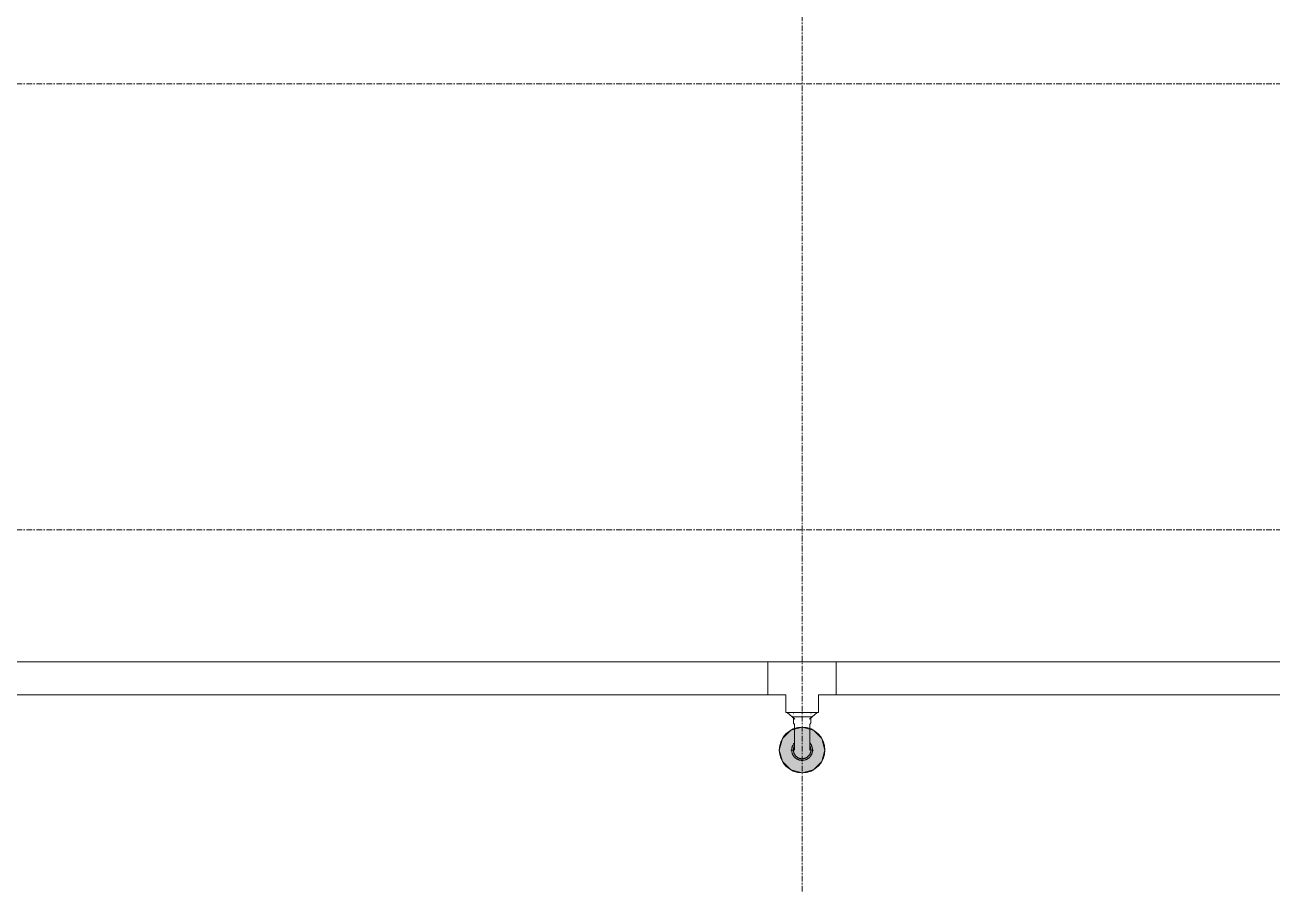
# Model space of a CAD drawing. Header units: inches. Extents: x -3679 to 241, y -496 to 1784.
# Drawn here: x -2648 to -2538.9, y 308 to 383.2 of the extents above; entities that cross this region are included whole.
import ezdxf

# ---------------------------------------------------------------- set-up
doc = ezdxf.new("R2010")
doc.units = ezdxf.units.IN
doc.header["$MEASUREMENT"] = 0
doc.linetypes.add('Grid Line', pattern=[0.875, 0.5, -0.125, 0.125, -0.125])
for name, color, linetype, lineweight in [('A-ANNO-NOTE', 250, 'Continuous', 9), ('P-PIPE', 1, 'Continuous', 9), ('P-PIPE-CNTR', 1, 'Continuous', 9), ('S-GRID', 8, 'Continuous', 9)]:
    doc.layers.add(name, color=color, linetype=linetype, lineweight=lineweight)

# ---------------------------------------------------------------- blocks, each defined once
blk = doc.blocks.new('Victaulic-VicPress316-Elbow 90-45deg Style P568_P571 - Standard-V6-SECOND LEVEL')
at = {"layer": 'P-PIPE'}
for p, q in [((-388.77, 322.6), (-388.77, 322.18)), ((-388.66, 322.03), (-388.66, 321.14)), ((-387.34, 321.14), (-387.34, 322.03)), ((-387.23, 322.92), (-387.22, 322.92)), ((-387.23, 322.18), (-387.23, 322.6))]:
    blk.add_line(p, q, dxfattribs=at)
at = {"layer": 'P-PIPE', "flags": 128}
for points in [[(-388.77, 322.63), (-388.77, 322.63), (-388.78, 322.63), (-388.78, 322.63), (-388.79, 322.64), (-388.8, 322.64), (-388.8, 322.64), (-388.81, 322.64), (-388.81, 322.64), (-388.82, 322.64), (-388.82, 322.64), (-388.83, 322.65), (-388.83, 322.65), (-388.84, 322.65), (-388.84, 322.66), (-388.85, 322.66), (-388.85, 322.66), (-388.86, 322.67), (-388.86, 322.67), (-388.87, 322.67), (-388.87, 322.68), (-388.87, 322.68), (-388.88, 322.69), (-388.88, 322.69), (-388.89, 322.7), (-388.89, 322.7), (-388.89, 322.71), (-388.89, 322.71), (-388.9, 322.72), (-388.9, 322.72), (-388.9, 322.73)], [(-388.78, 322.92), (-388.78, 322.92), (-388.77, 322.92)], [(-388.76, 322.92), (-388.76, 322.92), (-388.77, 322.92), (-388.77, 322.92), (-388.77, 322.92)], [(-388.77, 322.92), (-388.77, 322.92), (-388.76, 322.92), (-388.76, 322.92)], [(-388.75, 322.63), (-388.76, 322.63), (-388.76, 322.63), (-388.76, 322.63), (-388.77, 322.63), (-388.77, 322.63), (-388.77, 322.63)], [(-388.77, 322.63), (-388.77, 322.63), (-388.76, 322.63), (-388.76, 322.63), (-388.76, 322.63), (-388.75, 322.63), (-388.74, 322.63), (-388.74, 322.63), (-388.73, 322.63), (-388.72, 322.63), (-388.71, 322.63), (-388.69, 322.63), (-388.68, 322.63), (-388.67, 322.63), (-388.65, 322.63), (-388.63, 322.63), (-388.61, 322.63), (-388.6, 322.63), (-388.58, 322.63), (-388.56, 322.63), (-388.53, 322.63), (-388.51, 322.63), (-388.49, 322.63), (-388.46, 322.63), (-388.44, 322.63), (-388.41, 322.63), (-388.39, 322.63), (-388.36, 322.63), (-388.33, 322.63), (-388.31, 322.63), (-388.28, 322.63), (-388.25, 322.63), (-388.22, 322.63), (-388.19, 322.63), (-388.16, 322.63), (-388.13, 322.63), (-388.1, 322.63), (-388.07, 322.63), (-388.04, 322.63), (-388.02, 322.63)], [(-388.66, 321.96), (-388.67, 321.97), (-388.67, 321.98), (-388.68, 321.98), (-388.69, 321.99), (-388.7, 322), (-388.7, 322.01), (-388.71, 322.02), (-388.72, 322.03), (-388.72, 322.04), (-388.73, 322.04), (-388.73, 322.05), (-388.74, 322.06), (-388.74, 322.07), (-388.75, 322.08), (-388.75, 322.09), (-388.76, 322.1), (-388.76, 322.12), (-388.76, 322.13), (-388.76, 322.14), (-388.76, 322.15), (-388.77, 322.16), (-388.77, 322.17), (-388.77, 322.18), (-388.77, 322.18)], [(-387.97, 322.63), (-387.94, 322.63), (-387.91, 322.63), (-387.88, 322.63), (-387.85, 322.63), (-387.82, 322.63), (-387.79, 322.63), (-387.76, 322.63), (-387.73, 322.63), (-387.7, 322.63), (-387.67, 322.63), (-387.65, 322.63), (-387.62, 322.63), (-387.59, 322.63), (-387.57, 322.63), (-387.54, 322.63), (-387.52, 322.63), (-387.49, 322.63), (-387.47, 322.63), (-387.45, 322.63), (-387.43, 322.63), (-387.41, 322.63), (-387.39, 322.63), (-387.37, 322.63), (-387.36, 322.63), (-387.34, 322.63), (-387.32, 322.63), (-387.31, 322.63), (-387.3, 322.63), (-387.29, 322.63), (-387.28, 322.63), (-387.27, 322.63), (-387.26, 322.63), (-387.25, 322.63), (-387.24, 322.63), (-387.24, 322.63), (-387.24, 322.63), (-387.23, 322.63), (-387.23, 322.63), (-387.23, 322.63)], [(-387.23, 322.18), (-387.23, 322.17), (-387.23, 322.16), (-387.24, 322.15), (-387.24, 322.14), (-387.24, 322.13), (-387.24, 322.12), (-387.24, 322.11), (-387.25, 322.1), (-387.25, 322.09), (-387.26, 322.08), (-387.26, 322.07), (-387.26, 322.06), (-387.27, 322.05), (-387.28, 322.04), (-387.28, 322.03), (-387.29, 322.02), (-387.29, 322.01), (-387.3, 322), (-387.31, 321.99), (-387.32, 321.99), (-387.32, 321.98), (-387.33, 321.97), (-387.34, 321.97), (-387.34, 321.96)], [(-387.23, 322.63), (-387.23, 322.63), (-387.24, 322.63), (-387.24, 322.63), (-387.24, 322.63), (-387.25, 322.63)], [(-387.24, 322.92), (-387.24, 322.92), (-387.23, 322.92), (-387.23, 322.92), (-387.23, 322.92)], [(-387.23, 322.92), (-387.23, 322.92), (-387.24, 322.92), (-387.24, 322.92), (-387.24, 322.92)], [(-387.1, 322.72), (-387.1, 322.72), (-387.1, 322.71), (-387.11, 322.71), (-387.11, 322.7), (-387.11, 322.7), (-387.12, 322.69), (-387.12, 322.69), (-387.12, 322.68), (-387.13, 322.68), (-387.13, 322.68), (-387.14, 322.67), (-387.14, 322.67), (-387.14, 322.66), (-387.15, 322.66), (-387.15, 322.66), (-387.16, 322.65), (-387.16, 322.65), (-387.17, 322.65), (-387.17, 322.65), (-387.18, 322.64), (-387.18, 322.64), (-387.19, 322.64), (-387.2, 322.64), (-387.2, 322.64), (-387.21, 322.64), (-387.21, 322.63), (-387.22, 322.63), (-387.22, 322.63), (-387.23, 322.63), (-387.23, 322.63)], [(-388.66, 321.14), (-388.66, 321.08), (-388.66, 321.02), (-388.66, 320.97), (-388.66, 320.91), (-388.66, 320.86), (-388.66, 320.8), (-388.66, 320.75), (-388.66, 320.7), (-388.66, 320.65), (-388.66, 320.59), (-388.66, 320.54), (-388.66, 320.49), (-388.66, 320.44), (-388.66, 320.4), (-388.66, 320.35), (-388.66, 320.3), (-388.66, 320.26), (-388.66, 320.22), (-388.66, 320.18), (-388.66, 320.14), (-388.66, 320.1), (-388.66, 320.06), (-388.66, 320.03), (-388.66, 319.99), (-388.66, 319.96), (-388.66, 319.93), (-388.66, 319.91), (-388.66, 319.88), (-388.66, 319.86), (-388.66, 319.84), (-388.66, 319.82), (-388.66, 319.8), (-388.66, 319.79), (-388.66, 319.77), (-388.66, 319.76), (-388.66, 319.75), (-388.66, 319.75), (-388.66, 319.74), (-388.66, 319.74), (-388.66, 319.74)], [(-387.34, 319.74), (-387.34, 319.74), (-387.34, 319.75), (-387.34, 319.75), (-387.34, 319.76), (-387.34, 319.77), (-387.34, 319.78), (-387.34, 319.8), (-387.34, 319.81), (-387.34, 319.83), (-387.34, 319.85), (-387.34, 319.88), (-387.34, 319.9), (-387.34, 319.93), (-387.34, 319.96), (-387.34, 319.99), (-387.34, 320.02), (-387.34, 320.05), (-387.34, 320.09), (-387.34, 320.13), (-387.34, 320.17), (-387.34, 320.21), (-387.34, 320.25), (-387.34, 320.29), (-387.34, 320.34), (-387.34, 320.38), (-387.34, 320.43), (-387.34, 320.48), (-387.34, 320.53), (-387.34, 320.58), (-387.34, 320.63), (-387.34, 320.68), (-387.34, 320.74), (-387.34, 320.79), (-387.34, 320.84), (-387.34, 320.9), (-387.34, 320.95), (-387.34, 321.01), (-387.34, 321.07), (-387.34, 321.12), (-387.34, 321.14)], [(-388.66, 320.37), (-388.68, 320.35), (-388.7, 320.32), (-388.73, 320.3), (-388.75, 320.27), (-388.77, 320.24), (-388.79, 320.2), (-388.8, 320.17), (-388.82, 320.14), (-388.84, 320.11), (-388.85, 320.07), (-388.86, 320.04), (-388.87, 320), (-388.88, 319.97), (-388.89, 319.93), (-388.9, 319.9), (-388.9, 319.86), (-388.91, 319.83), (-388.91, 319.79), (-388.91, 319.75), (-388.91, 319.72), (-388.91, 319.68), (-388.91, 319.64), (-388.9, 319.61), (-388.9, 319.57), (-388.89, 319.54), (-388.88, 319.5), (-388.87, 319.47), (-388.86, 319.43), (-388.84, 319.4), (-388.83, 319.36), (-388.81, 319.33), (-388.8, 319.3), (-388.78, 319.27), (-388.76, 319.24), (-388.74, 319.21), (-388.72, 319.18), (-388.69, 319.15), (-388.67, 319.12), (-388.64, 319.1), (-388.62, 319.07), (-388.59, 319.05), (-388.56, 319.02), (-388.53, 319), (-388.5, 318.98), (-388.47, 318.96), (-388.44, 318.94), (-388.41, 318.93), (-388.37, 318.91), (-388.34, 318.9), (-388.31, 318.88), (-388.27, 318.87), (-388.24, 318.86), (-388.2, 318.85), (-388.16, 318.85), (-388.13, 318.84), (-388.09, 318.84), (-388.06, 318.83), (-388.02, 318.83), (-388, 318.83)], [(-388.66, 320.13), (-388.68, 320.1), (-388.69, 320.08), (-388.7, 320.05), (-388.71, 320.02), (-388.72, 319.99), (-388.73, 319.96), (-388.74, 319.93), (-388.75, 319.9), (-388.76, 319.87), (-388.76, 319.84), (-388.76, 319.81), (-388.77, 319.78), (-388.77, 319.75), (-388.77, 319.72), (-388.76, 319.69), (-388.76, 319.66), (-388.76, 319.63), (-388.75, 319.6), (-388.75, 319.57), (-388.74, 319.54), (-388.73, 319.51), (-388.72, 319.48), (-388.71, 319.45), (-388.7, 319.42), (-388.68, 319.4), (-388.67, 319.37), (-388.65, 319.34), (-388.64, 319.32), (-388.62, 319.29), (-388.6, 319.27), (-388.58, 319.24), (-388.56, 319.22), (-388.54, 319.2), (-388.52, 319.18), (-388.49, 319.16), (-388.47, 319.14), (-388.45, 319.12), (-388.42, 319.1), (-388.4, 319.09), (-388.37, 319.07), (-388.34, 319.06), (-388.31, 319.04), (-388.29, 319.03), (-388.26, 319.02), (-388.23, 319.01), (-388.2, 319), (-388.17, 319), (-388.14, 318.99), (-388.11, 318.98), (-388.08, 318.98), (-388.05, 318.98), (-388.02, 318.98), (-388, 318.98)], [(-388, 318.83), (-387.96, 318.83), (-387.93, 318.83), (-387.89, 318.84), (-387.85, 318.84), (-387.82, 318.85), (-387.78, 318.86), (-387.75, 318.87), (-387.71, 318.88), (-387.68, 318.89), (-387.64, 318.9), (-387.61, 318.92), (-387.58, 318.93), (-387.55, 318.95), (-387.52, 318.97), (-387.49, 318.99), (-387.46, 319.01), (-387.43, 319.03), (-387.4, 319.06), (-387.37, 319.08), (-387.35, 319.11), (-387.32, 319.13), (-387.3, 319.16), (-387.27, 319.19), (-387.25, 319.22), (-387.23, 319.25), (-387.21, 319.28), (-387.2, 319.31), (-387.18, 319.35), (-387.16, 319.38), (-387.15, 319.41), (-387.14, 319.45), (-387.13, 319.48), (-387.12, 319.52), (-387.11, 319.55), (-387.1, 319.59), (-387.1, 319.62), (-387.09, 319.66), (-387.09, 319.7), (-387.09, 319.73), (-387.09, 319.77), (-387.09, 319.81), (-387.09, 319.84), (-387.1, 319.88), (-387.1, 319.91), (-387.11, 319.95), (-387.12, 319.99), (-387.13, 320.02), (-387.14, 320.05), (-387.16, 320.09), (-387.17, 320.12), (-387.19, 320.16), (-387.2, 320.19), (-387.22, 320.22), (-387.24, 320.25), (-387.26, 320.28), (-387.28, 320.31), (-387.31, 320.34), (-387.33, 320.36)], [(-388, 318.98), (-387.97, 318.98), (-387.94, 318.98), (-387.91, 318.98), (-387.88, 318.99), (-387.85, 318.99), (-387.82, 319), (-387.79, 319.01), (-387.76, 319.02), (-387.73, 319.03), (-387.7, 319.04), (-387.67, 319.05), (-387.65, 319.06), (-387.62, 319.08), (-387.59, 319.09), (-387.57, 319.11), (-387.54, 319.13), (-387.52, 319.15), (-387.49, 319.17), (-387.47, 319.19), (-387.45, 319.21), (-387.43, 319.23), (-387.41, 319.25), (-387.39, 319.28), (-387.37, 319.3), (-387.36, 319.33), (-387.34, 319.35), (-387.32, 319.38), (-387.31, 319.41), (-387.3, 319.44), (-387.29, 319.47), (-387.28, 319.49), (-387.27, 319.52), (-387.26, 319.55), (-387.25, 319.58), (-387.24, 319.61), (-387.24, 319.64), (-387.24, 319.67), (-387.23, 319.7), (-387.23, 319.73), (-387.23, 319.77), (-387.24, 319.8), (-387.24, 319.83), (-387.24, 319.86), (-387.25, 319.89), (-387.25, 319.92), (-387.26, 319.95), (-387.27, 319.98), (-387.28, 320.01), (-387.29, 320.03), (-387.3, 320.06), (-387.32, 320.09), (-387.33, 320.12), (-387.34, 320.14)]]:
    blk.add_lwpolyline(points, dxfattribs=at)

msp = doc.modelspace()

# ---------------------------------------------------------------- hatches: boundary and pattern name
at = {"layer": 'A-ANNO-NOTE'}
msp.add_hatch(color=256, dxfattribs=at).paths.add_polyline_path([(-2580, 317.74), (-2579, 318.01), (-2578.27, 318.74), (-2578, 319.74), (-2578.27, 320.74), (-2579, 321.47), (-2580, 321.74), (-2581, 321.47), (-2581.73, 320.74), (-2582, 319.74), (-2581.73, 318.74), (-2581, 318.01)], flags=0)
h = msp.add_hatch(color=256, dxfattribs=at)
edge = h.paths.add_edge_path(flags=0)
edge.add_arc((-2580, 319.74), 2, 0, 360)

# ---------------------------------------------------------------- linework, layer by layer
for p, q in [((-2581, 321.47), (-2581.73, 320.74)), ((-2580, 321.74), (-2581, 321.47)), ((-2579, 321.47), (-2580, 321.74)), ((-2578.27, 320.74), (-2579, 321.47)), ((-2581.73, 320.74), (-2582, 319.74)), ((-2578, 319.74), (-2578.27, 320.74)), ((-2582, 319.74), (-2581.73, 318.74)), ((-2581.73, 318.74), (-2581, 318.01)), ((-2579, 318.01), (-2578.27, 318.74)), ((-2578.27, 318.74), (-2578, 319.74)), ((-2581, 318.01), (-2580, 317.74)), ((-2580, 317.74), (-2579, 318.01))]:
    msp.add_line(p, q, dxfattribs=at)
msp.add_circle((-2580, 319.74), 2, dxfattribs=at)
at = {"layer": 'P-PIPE'}
for p, q in [((-2582.99, 327.44), (-2721.01, 327.44)), ((-2577.01, 327.44), (-2582.99, 327.44)), ((-2582.99, 327.44), (-2582.99, 325.28)), ((-2582.99, 327.25), (-2582.99, 327.39)), ((-2582.99, 327.02), (-2582.99, 327.24)), ((-2582.99, 326.72), (-2582.99, 327.02)), ((-2582.99, 326.37), (-2582.99, 326.72)), ((-2582.99, 325.63), (-2582.99, 326.37)), ((-2438.99, 327.44), (-2577.01, 327.44)), ((-2577.01, 325.28), (-2577.01, 327.44)), ((-2577.01, 327.39), (-2577.01, 327.25)), ((-2577.01, 327.24), (-2577.01, 327.02)), ((-2577.01, 327.02), (-2577.01, 326.72)), ((-2577.01, 326.72), (-2577.01, 326.37)), ((-2577.01, 326.37), (-2577.01, 325.63)), ((-2582.99, 325.28), (-2582.99, 325.63)), ((-2582.99, 324.98), (-2582.99, 325.28)), ((-2582.99, 325.28), (-2582.99, 324.56)), ((-2577.01, 325.63), (-2577.01, 325.28)), ((-2577.01, 324.56), (-2577.01, 325.28)), ((-2577.01, 325.28), (-2577.01, 324.98)), ((-2721.01, 324.56), (-2582.99, 324.56)), ((-2582.99, 324.76), (-2582.99, 324.98)), ((-2582.99, 324.61), (-2582.99, 324.75)), ((-2582.99, 324.56), (-2581.44, 324.56)), ((-2581.44, 324.56), (-2581.44, 323.01)), ((-2578.56, 324.56), (-2577.01, 324.56)), ((-2578.56, 323.01), (-2578.56, 324.56)), ((-2577.01, 324.98), (-2577.01, 324.76)), ((-2577.01, 324.75), (-2577.01, 324.61)), ((-2577.01, 324.56), (-2438.99, 324.56)), ((-2578.56, 323.01), (-2581.44, 323.01)), ((-2581.31, 323.01), (-2580.65, 322.43)), ((-2579.35, 322.43), (-2578.69, 323.01))]:
    msp.add_line(p, q, dxfattribs=at)
at = {"layer": 'P-PIPE-CNTR'}
for p, q in [((-2581, 319.74), (-2580.74, 319.74)), ((-2580, 318.74), (-2580, 319.01)), ((-2579.26, 319.74), (-2579, 319.74))]:
    msp.add_line(p, q, dxfattribs=at)
at = {"layer": 'S-GRID', "linetype": 'Grid Line'}
for p, q in [((-2580, 1771.74), (-2580, -484.26)), ((-3666.39, 378), (228, 378)), ((-3666.39, 339), (226, 339))]:
    msp.add_line(p, q, dxfattribs=at)

# ---------------------------------------------------------------- block references
at = {"layer": 'P-PIPE'}
msp.add_blockref('Victaulic-VicPress316-Elbow 90-45deg Style P568_P571 - Standard-V6-SECOND LEVEL', (-2192, 0), dxfattribs=at)

doc.saveas('drawing.dxf')
